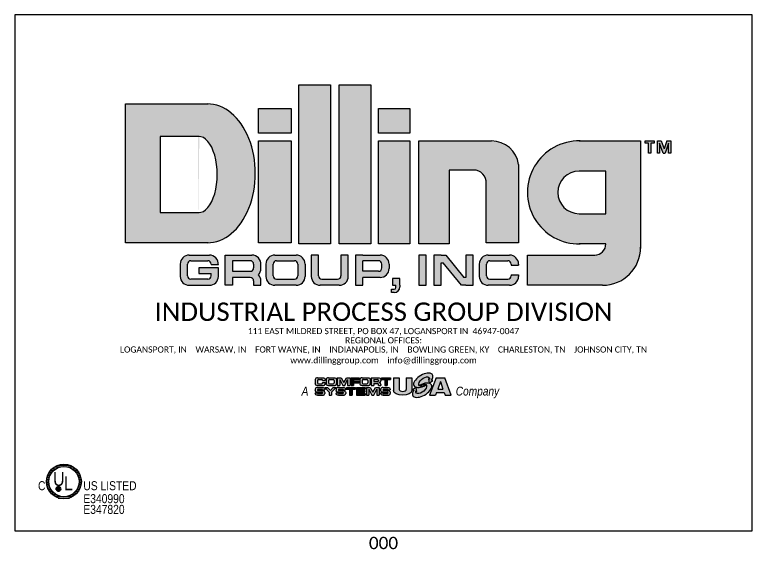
# Model space of a CAD drawing. Header units: inches. Extents: x 0 to 316, y -1 to 150.
# Drawn here: x 0 to 30, y -0.76 to 21 of the extents above; entities that cross this region are included whole.
import ezdxf
from ezdxf.enums import TextEntityAlignment as Align

# ---------------------------------------------------------------- set-up
doc = ezdxf.new("R2010")
doc.units = ezdxf.units.IN
doc.header["$MEASUREMENT"] = 0
doc.styles.add('ARIAL NARROW', font='ARIALNI.TTF')
doc.styles.add('Calibri', font='calibri.ttf')
doc.styles.add('Swiss', font='swissck.ttf')

# ---------------------------------------------------------------- blocks, each defined once
blk = doc.blocks.new('UL')
at = {"linetype": 'Continuous'}
h = blk.add_hatch(dxfattribs=at)
h.set_pattern_fill('LINE', color=256, scale=100, style=0)
h.set_pattern_definition([(0, (-735.5219296282087, -778.8764828174169), (0, 12.5), [])])
edge = h.paths.add_edge_path()
edge.add_arc((-576.1469296282087, -757.0014828174169), 12.59727773171648, 0, 360)
edge = h.paths.add_edge_path(flags=17)
edge.add_arc((-576.1469296282087, -757.0014828174169), 10.9375, 0, 360)
h = blk.add_hatch(dxfattribs=at)
h.set_pattern_fill('LINE', color=256, scale=10, style=0)
h.set_pattern_definition([(0, (-735.5219296282087, -778.8764828174169), (0, 1.25), [])])
edge = h.paths.add_edge_path()
edge.add_arc((-576.1469296282087, -757.0014828174169), 12.59727773171648, 0, 360)
edge = h.paths.add_edge_path(flags=17)
edge.add_arc((-576.1469296282087, -757.0014828174169), 10.9375, 0, 360)
h = blk.add_hatch(color=256, dxfattribs=at)
edge = h.paths.add_edge_path()
edge.add_arc((-576.1469296282087, -757.0014828174169), 12.59727773171648, 0, 360)
edge = h.paths.add_edge_path(flags=17)
edge.add_arc((-576.1469296282087, -757.0014828174169), 10.9375, 0, 360)
at = {"linetype": 'Continuous', "lineweight": 50}
for p, q in [((-580.7678482545737, -763.5769482166234), (-580.7678482545737, -761.0664848730505)), ((-580.7678482545737, -761.0664848730505), (-579.6930029935959, -761.0664848730505)), ((-580.7678482545737, -762.2545647876564), (-579.6930029935959, -762.2545647876564)), ((-579.9410426394081, -762.2545647876564), (-579.1865850356749, -763.4323127204709))]:
    blk.add_line(p, q, dxfattribs=at)
at = {"linetype": 'Continuous'}
for radius in [12.59727773171648, 10.9375]:
    blk.add_circle((-576.1469296282087, -757.0014828174169), radius, dxfattribs=at)
at = {"linetype": 'Continuous', "lineweight": 50}
blk.add_circle((-580.0838516971078, -762.3155369540666), 1.433528789118377, dxfattribs=at)
blk.add_arc((-579.6930029935959, -761.6605248303529), 0.5940399573031385, 270, 90, dxfattribs=at)
at = {"style": 'Swiss'}
for s, height, p in [('U', 10, (-583.9594296282087, -760.1264828174169)), ('C', 6.5, (-594.8969296282087, -763.2514828174169)), ('L', 10, (-576.1469296282087, -763.2514828174169)), ('US LISTED', 6.5, (-562.0844296282087, -763.2514828174169)), ('E340990', 6.5, (-562.0844296282087, -772.6264828174169)), ('E347820', 6.5, (-562.0844296282087, -780.3977886706019))]:
    blk.add_text(s, height=height, dxfattribs=at).set_placement(p)
blk = doc.blocks.new('DILLING LOGO')
h = blk.add_hatch(color=256)
h.dxf.hatch_style = 1
h.paths.add_polyline_path([(69.5, 40), (83.5, 40), (83.5, -31), (69.5, -31)])
h.paths.add_polyline_path([(51.5, 40), (65.5, 40), (65.5, -31), (51.5, -31)])
h = blk.add_hatch(color=256)
h.dxf.hatch_style = 1
edge = h.paths.add_edge_path()
edge.add_ellipse((10.75, 0.5), major_axis=(0, -31.00100804812643), ratio=0.6854615813463606, start_angle=360.4620527214238, end_angle=539.5379472785698)
edge.add_line((10.92136539533632, 31.5), (-10.5, 31.5))
edge.add_line((-10.5, 31.5), (-26, 31.5))
edge.add_line((-26, 31.5), (-26, -30.5))
edge.add_line((-26, -30.5), (-10.5, -30.5))
edge.add_line((-10.5, -30.5), (10.92136539533389, -30.50000000000004))
edge = h.paths.add_edge_path(flags=16)
edge.add_ellipse((6.75, 0), major_axis=(0, -17.0018381359193), ratio=0.4852416505819132, start_angle=360.84252426074005, end_angle=539.15747573926, ccw=False)
edge.add_ellipse((6.75, 0), major_axis=(0, -17.0018381359193), ratio=0.4852416505819132, start_angle=359.15747573926296, end_angle=360.84252426074005, ccw=False)
edge.add_line((6.628689587354042, -17), (-10.50000000000001, -17))
edge.add_line((-10.50000000000001, -17), (-10.5, 17))
edge.add_line((-10.5, 17), (6.628689587354511, 17))
edge.add_ellipse((6.75, 0), major_axis=(0, -17.0018381359193), ratio=0.4852416505819132, start_angle=539.15747573926, end_angle=540.8425242607401, ccw=False)
h = blk.add_hatch(color=256)
h.dxf.hatch_style = 1
h.paths.add_polyline_path([(48, 15), (33.5, 15), (33.5, -30.5), (48, -30.5)])
h.paths.add_polyline_path([(48, 18.5), (48, 29.5), (33.5, 29.5), (33.5, 18.5)])
h = blk.add_hatch(color=256)
h.dxf.hatch_style = 1
h.paths.add_polyline_path([(101, 15), (87, 15), (87, -31), (101, -31)])
h.paths.add_polyline_path([(87, 29.5), (87, 18.5), (101, 18.5), (101, 29.5)])
h = blk.add_hatch(color=256)
h.dxf.hatch_style = 1
h.paths.add_polyline_path([(118.5, 2), (129.4999999999932, 1.999999999999972, -0.4423698861202349), (135, -3.99999999999998), (135, -30.5), (149.5, -30.5), (149.5, 4.500000000000015, 0.3757351161049495), (137.5, 15), (118.5, 15), (105, 15), (105, -31), (118.5, -31)])
h.paths.add_polyline_path([(176.9999999999999, -31), (188.5, -31.00000000000003, -0.4142135623730933), (183.5, -36), (153.5, -36), (153.5, -49.5), (187, -49.5, 0.4142135623730956), (204, -32.5), (204, 15), (188.5, 15), (177.0000000000002, 15, 1.021975397419779)])
h.paths.add_polyline_path([(176.5, 1.499999999999998), (188.5, 1.499999999999972), (188.5, -17.50000000000002), (176.5, -17.5, -1)], flags=16)
h.paths.add_polyline_path([(206, 15), (206, 14), (207.5, 14), (207.5, 9.5), (208.5, 9.5), (208.5, 14), (210, 14), (210, 15)])
h.paths.add_polyline_path([(212.5, 14), (214, 9.5), (215, 9.5), (216.5, 14), (216.5, 9.5), (217.5, 9.5), (217.5, 15), (215.75, 15), (214.5, 11.5), (213.25, 15), (211.5, 15), (211.5, 9.5), (212.5, 9.5)])
h.paths.add_polyline_path([(136, -36, 0.4142135623730951), (132, -40), (132, -45.5, 0.4142135623730951), (136, -49.5), (145.5, -49.5, 0.4142135623730951), (149.5, -45.5), (149.5, -44.75), (146.25, -44.75), (146.25, -45.25, -0.4142135623730951), (144.75, -46.75), (136.75, -46.75, -0.4142135623730951), (135.25, -45.25), (135.25, -40, -0.4142135623730951), (136.75, -38.5), (144.75, -38.5, -0.4142135623730951), (146.25, -40), (146.25, -40.5), (149.5, -40.5), (149.5, -40, 0.4142135623730951), (145.5, -36)])
h.paths.add_polyline_path([(129.25, -36), (126, -36), (126, -46), (125.139534883721, -46), (117, -36), (115, -36), (111.75, -36), (111.75, -49.5), (115, -49.5), (115, -39.5), (115.825, -39.5), (124.075, -49.5), (126, -49.5), (129.25, -49.5)])
h.paths.add_polyline_path([(108.25, -36), (105, -36), (105, -49.5), (108.25, -49.5)])
h.paths.add_polyline_path([(93.25, -46.5), (93.25, -49.5), (94.75, -49.5), (94.75, -50.5, -0.4142135623730951), (94, -51.25), (92.75, -51.25), (92.75, -52.75), (94, -52.75, 0.4142135623730951), (96.5, -50.25), (96.5, -49.5), (96.5, -46.5)])
h.paths.add_polyline_path([(91.75, -42), (91.75, -40, 0.4142135623730951), (87.75, -36), (80, -36), (76.75, -36), (76.75, -49.5), (80, -49.5), (80, -46), (87.75, -46, 0.4142135623730951)])
h.paths.add_polyline_path([(87, -43.25000000000001), (80, -43.25000000000001), (80, -38.5), (87, -38.5, -0.4142135623730951), (88.5, -40), (88.5, -41.75, -0.4142135623730965)], flags=16)
h.paths.add_polyline_path([(70.25, -45.25, -0.4142135623730951), (68.75, -46.75), (61.75, -46.75, -0.4142135623730951), (60.25, -45.25), (60.25, -36), (57, -36), (57, -45.5, 0.4142135623730951), (61, -49.5), (69.5, -49.5, 0.4142135623730951), (73.5, -45.5), (73.5, -36), (70.25, -36)])
h.paths.add_polyline_path([(54.25, -45.5), (54.25, -40, 0.4142135623730951), (50.25, -36), (40.75, -36, 0.4142135623730951), (36.75, -40), (36.75, -45.5, 0.4142135623730951), (40.75, -49.5), (50.25, -49.5, 0.4142135623730951)])
h.paths.add_polyline_path([(51, -45.25, -0.4142135623730951), (49.5, -46.75), (41.5, -46.75, -0.4142135623730951), (40, -45.25), (40, -40, -0.4142135623730951), (41.5, -38.5), (49.5, -38.5, -0.4142135623730951), (51, -40)], flags=16)
h.paths.add_polyline_path([(31.25000000000001, -47.50000000000001), (31.25, -49.5), (34.5, -49.5), (34.5, -47.5, 0.1918119602003124), (33.40473750965556, -44.75, 0.1918119602003125), (34.5, -42), (34.49999999999999, -40, 0.414213562373095), (30.49999999999999, -36), (21.75, -36), (18.5, -36), (18.5, -49.5), (21.75, -49.5), (21.75, -46), (29.75, -46, -0.4142135623730993)])
h.paths.add_polyline_path([(29.75, -43.25), (21.75, -43.25), (21.75, -38.5), (29.75, -38.5, -0.4142135623730951), (31.25, -40), (31.25, -41.75, -0.4142135623730951)], flags=16)
h.paths.add_polyline_path([(15.49999999999999, -45.49999999999999), (15.5, -41.75), (6.75, -41.75), (6.75, -44.25), (12.25, -44.25), (12.25, -45.25, -0.4142135623730951), (10.75, -46.75), (3.25, -46.75, -0.4142135623730951), (1.75, -45.25), (1.75, -40, -0.4142135623730951), (3.25, -38.5), (10.75, -38.5, -0.4142135623730951), (12.25, -40), (12.25, -40.25), (15.49217985566781, -40.25, 0.4326522445123464), (11.49999999999999, -36), (2.5, -36, 0.4142135623730951), (-1.5, -40), (-1.5, -45.5, 0.4142135623730951), (2.5, -49.5), (11.5, -49.5, 0.4142135623730945)])
for p, q in [((214, 9.5), (212.5, 14)), ((213.25, 15), (214.5, 11.5)), ((215.75, 15), (214.5, 11.5)), ((216.5, 14), (215, 9.5)), ((214, 9.5), (215, 9.5)), ((2.5, -36), (11.5, -36)), ((40.75, -36), (50.25, -36)), ((80, -36), (87.75, -36)), ((115, -36), (117, -36)), ((117, -36), (125.139534883721, -46)), ((136, -36), (145.5, -36)), ((41.5, -38.5), (49.5, -38.5)), ((87, -38.5), (80, -38.5)), ((115, -39.5), (115.825, -39.5)), ((124.075, -49.5), (115.825, -39.5)), ((136.75, -38.5), (144.75, -38.5)), ((-1.5, -40), (-1.5, -45.5)), ((1.75, -45.25), (1.75, -40)), ((36.75, -40), (36.75, -45.5)), ((40, -45.25), (40, -40)), ((51, -40), (51, -45.25)), ((54.25, -40), (54.25, -45.5)), ((88.5, -41.75), (88.5, -40)), ((91.75, -40), (91.75, -42)), ((132, -40), (132, -45.5)), ((135.25, -45.25), (135.25, -40)), ((146.25, -40), (146.25, -40.5)), ((146.25, -40.5), (149.5, -40.5)), ((149.5, -40), (149.5, -40.5)), ((12.25, -45.25), (12.25, -44.25)), ((87, -43.25), (80, -43.25)), ((87.75, -46), (80, -46)), ((126, -46), (125.1395348837209, -46)), ((146.25, -44.75), (149.5, -44.75)), ((146.25, -44.75), (146.25, -45.25)), ((149.5, -44.75), (149.5, -45.5)), ((41.5, -46.75), (49.5, -46.75)), ((61.75, -46.75), (68.75, -46.75)), ((136.75, -46.75), (144.75, -46.75)), ((2.5, -49.5), (11.5, -49.5)), ((50.25, -49.5), (40.75, -49.5)), ((69.5, -49.5), (61, -49.5)), ((126, -49.5), (124.075, -49.5)), ((145.5, -49.5), (136, -49.5))]:
    blk.add_line(p, q)
for points in [[(51.5, 40), (65.5, 40), (65.5, -31), (51.5, -31)], [(69.5, 40), (83.5, 40), (83.5, -31), (69.5, -31)], [(33.5, 29.5), (48, 29.5), (48, 18.5), (33.5, 18.5)], [(87, 29.5), (101, 29.5), (101, 18.5), (87, 18.5)], [(33.5, 15), (48, 15), (48, -30.5), (33.5, -30.5)], [(87, 15), (101, 15), (101, -31), (87, -31)], [(108.25, -49.5), (108.25, -36), (105, -36), (105, -49.5)]]:
    blk.add_lwpolyline(points, close=True)
for points in [[(-10.5, -30.5), (-26, -30.5), (-26, 31.5), (-10.5, 31.5)], [(-10.5, 31.5), (10.92136539533637, 31.5)], [(6.871310412645428, 17), (-10.5, 17)], [(-10.5, 17), (-10.5, -17)], [(118.5, 2), (118.5, -31), (105, -31), (105, 15), (118.5, 15)], [(118.5, 15), (137.5, 15)], [(176.5, 15), (188.5, 15)], [(188.5, 15), (204, 15), (204, -33)], [(207.5, 14), (206, 14), (206, 15), (210, 15), (210, 14), (208.5, 14)], [(208.5, 14), (208.5, 9.5), (207.5, 9.5), (207.5, 14)], [(212.5, 14), (212.5, 9.5), (211.5, 9.5), (211.5, 15), (213.25, 15)], [(215.75, 15), (217.5, 15), (217.5, 9.5), (216.5, 9.5), (216.5, 14)], [(149.5, 4.5), (149.5, -30.5), (135, -30.5), (135, -2.999999999999915)], [(129.5454545454586, 1.999999999999972), (118.5, 2)], [(188.5, 1.499999999999972), (176.5, 1.5)], [(188.5, -17.50000000000003), (188.5, 1.499999999999972)], [(-10.5, -17), (6.871310412644988, -17)], [(176.5, -17.5), (188.5, -17.50000000000003)], [(10.9213653953349, -30.50000000000003), (-10.5, -30.5)], [(188.5, -31.00000000000003), (176.5, -31)], [(21.75, -46), (21.75, -49.5), (18.5, -49.5), (18.5, -36), (21.75, -36)], [(21.75, -36), (30.5, -36)], [(60.25, -45.25), (60.25, -36), (57, -36), (57, -45.5)], [(73.5, -45.5), (73.5, -36), (70.25, -36), (70.25, -45.25)], [(80, -36), (76.75, -36), (76.75, -49.5), (80, -49.5), (80, -46)], [(115, -36), (111.75, -36), (111.75, -49.5), (115, -49.5), (115, -39.5)], [(126, -49.5), (129.25, -49.5), (129.25, -36), (126, -36), (126, -46)], [(187, -49.50000000000003), (153.5, -49.5), (153.5, -36), (183.5, -36.00000000000003)], [(3.25, -38.5), (10.75, -38.5)], [(21.75, -38.5), (21.75, -43.25)], [(29.75, -38.5), (21.75, -38.5)], [(80, -43.25), (80, -38.5)], [(15.5, -45.5), (15.5, -41.75), (6.75, -41.75), (6.75, -44.25), (12.25, -44.25)], [(12.25, -40), (12.25, -40.25), (15.5, -40.25), (15.5, -40)], [(31.25, -40), (31.25, -41.75)], [(34.5, -42), (34.5, -40)], [(21.75, -43.25), (29.75, -43.25)], [(29.75, -46), (21.75, -46)], [(57, -45.75), (57.00782014433217, -45.75)], [(10.75, -46.75), (3.25, -46.75)], [(31.25, -47.5), (31.25, -49.5), (34.5, -49.5), (34.5, -47.5)], [(96.5, -49.5), (96.5, -46.5), (93.25, -46.5), (93.25, -49.5), (94.75, -49.5)], [(94, -52.75), (92.75, -52.75), (92.75, -51.25), (94, -51.25)], [(94.75, -50.5), (94.75, -49.5)], [(96.5, -49.5), (96.5, -50.25)]]:
    blk.add_lwpolyline(points)
for centre, radius, start, end in [((137.5, 2.892857142857139), 12.10714285714286, 7.628149668580797, 90), ((176.5, -8), 23.00543414065468, 88.75463573323174, 271.2453642667683), ((129.5227272727273, -3.5), 5.500046956974606, 354.7841360840947, 90.236758071907), ((176.5, -8), 9.5, 90, 270), ((183.5, -31), 5, 270, 0), ((187, -32.5), 17, 270, 0), ((2.5, -40), 4, 90, 180), ((11.5, -40), 4, 356.4166783015281, 90), ((30.5, -40), 4, 356.4166783015281, 90), ((40.75, -40), 4, 90, 180), ((50.25, -40), 4, 0, 90), ((87.75, -40), 4, 0, 90), ((136, -40), 4, 90, 180), ((145.5, -40), 4, 0, 90), ((3.25, -40), 1.5, 90, 180), ((10.75, -40), 1.5, 0, 90), ((29.75, -40), 1.5, 0, 90), ((41.5, -40), 1.5, 90, 180), ((49.5, -40), 1.5, 0, 90), ((87, -40), 1.5, 0, 90), ((136.75, -40), 1.5, 90, 180), ((144.75, -40), 1.5, 0, 90), ((29.75, -41.75), 1.5, 270, 0), ((30.5, -42), 4, 316.5674634422102, 0), ((87, -41.75), 1.5, 270, 0), ((87.75, -42), 4, 270, 0), ((2.5, -45.5), 4, 180, 270), ((3.25, -45.25), 1.5, 180, 270), ((10.75, -45.25), 1.5, 270, 0), ((11.5, -45.5), 4, 270, 0), ((29.75, -47.5), 1.5, 0, 90), ((30.5, -47.5), 4, 0, 43.43253655778979), ((40.75, -45.5), 4, 180, 270), ((41.5, -45.25), 1.5, 180, 270), ((49.5, -45.25), 1.5, 270, 0), ((50.25, -45.5), 4, 270, 0), ((61, -45.5), 4, 180, 270), ((61.75, -45.25), 1.5, 180, 270), ((68.75, -45.25), 1.5, 270, 0), ((69.5, -45.5), 4, 270, 0), ((136, -45.5), 4, 180, 270), ((136.75, -45.25), 1.5, 180, 270), ((144.75, -45.25), 1.5, 270, 0), ((145.5, -45.5), 4, 270, 0), ((94, -50.25), 2.5, 270, 0), ((94, -50.5), 0.75, 270, 0)]:
    blk.add_arc(centre, radius, start, end)
for centre, major_axis, ratio, start_param, end_param in [((10.75, 0.5), (0, -31.00100804812643), 0.6854615813463606, 6.275120965872898, 9.432842302076136), ((6.75, 0), (0, -17.0018381359193), 0.4852416505819132, 6.268480484801794, 9.439482783147225)]:
    blk.add_ellipse(centre, major_axis=major_axis, ratio=ratio, start_param=start_param, end_param=end_param)
blk = doc.blocks.new('CSUSA')
h = blk.add_hatch(color=172)
h.dxf.hatch_style = 1
edge = h.paths.add_edge_path()
edge.add_line((181.5, 27.625), (179.4006102965469, 27.9810927598967))
edge.add_ellipse((167.0340647808728, 27.96044036709494), major_axis=(14.18757642551414, 8.427121706457452), ratio=0.4993851779144654, start_angle=310.1627734496016, end_angle=626.6159272356439)
edge.add_line((170.3976294825459, 20.39028585363079), (170.1516101334263, 20.83378807874862))
edge.add_ellipse((168.375, 25.875), major_axis=(7.609592697208051, 6.019528551522788), ratio=0.5296205484223616, start_angle=-30.52743072646109, end_angle=259.7037812085569, ccw=False)
edge.add_line((176.5491779118593, 29.01299639067593), (174.75, 30))
edge.add_line((174.75, 30), (176, 23.625))
edge.add_line((176, 23.625), (181.5, 27.625))
h = blk.add_hatch(color=256)
h.dxf.hatch_style = 1
edge = h.paths.add_edge_path()
edge.add_ellipse((6, 22.5), major_axis=(-3.75, 0), ratio=0.7333333333333333, start_angle=0, end_angle=90, ccw=False)
edge.add_line((2.25, 22.5), (2.25, 29))
edge.add_ellipse((6, 29), major_axis=(-3.75, 0), ratio=0.7333333333333333, start_angle=270, end_angle=360, ccw=False)
edge.add_line((6, 31.75), (13.625, 31.75))
edge.add_ellipse((13.625, 29), major_axis=(3.75, 0), ratio=0.7333333333333333, start_angle=0, end_angle=90, ccw=False)
edge.add_line((17.375, 29), (17.375, 27.375))
edge.add_line((17.375, 27.375), (13.625, 27.375))
edge.add_line((13.625, 27.375), (13.625, 27.625))
edge.add_ellipse((12.25, 27.625), major_axis=(-2.189907251851203e-15, 1.375), ratio=1, start_angle=270, end_angle=360)
edge.add_line((12.25, 29), (7.375, 29))
edge.add_ellipse((7.375, 27.625), major_axis=(-1.375, 0), ratio=1, start_angle=270, end_angle=360)
edge.add_line((6, 27.625), (6, 23.875))
edge.add_ellipse((7.375, 23.875), major_axis=(-8.419446744138054e-17, -1.375), ratio=1, start_angle=270, end_angle=360)
edge.add_line((7.374999999999999, 22.5), (12.25, 22.5))
edge.add_ellipse((12.25, 23.875), major_axis=(1.375, -1.683889348827611e-16), ratio=1, start_angle=270, end_angle=360)
edge.add_line((13.625, 23.875), (13.625, 24.5))
edge.add_line((13.625, 24.5), (17.375, 24.5))
edge.add_line((17.375, 24.5), (17.375, 22.5))
edge.add_ellipse((13.625, 22.5), major_axis=(3.75, -4.592425496802575e-16), ratio=0.7333333333333333, start_angle=270, end_angle=360, ccw=False)
edge.add_line((13.625, 19.75), (6, 19.75))
h = blk.add_hatch(color=256)
h.dxf.hatch_style = 1
edge = h.paths.add_edge_path()
edge.add_ellipse((22.5, 22.5), major_axis=(-3.75, 0), ratio=0.7333333333333333, start_angle=0, end_angle=90, ccw=False)
edge.add_line((18.75, 22.5), (18.75, 29))
edge.add_ellipse((22.5, 29), major_axis=(-3.75, 0), ratio=0.7333333333333333, start_angle=270, end_angle=360, ccw=False)
edge.add_line((22.5, 31.75), (31.00099456249399, 31.75))
edge.add_ellipse((31.00099456249399, 29), major_axis=(3.75, -9.244463733058732e-32), ratio=0.7333333333333333, start_angle=1.3196161868414151, end_angle=90, ccw=False)
edge.add_line((34.75, 29.06333143069392), (34.75, 22.5))
edge.add_ellipse((31, 22.5), major_axis=(3.75, -4.592425496802575e-16), ratio=0.7333333333333333, start_angle=270, end_angle=360, ccw=False)
edge.add_line((31, 19.75), (22.5, 19.75))
edge = h.paths.add_edge_path(flags=16)
edge.add_ellipse((23.875, 23.875), major_axis=(-8.419446744138054e-17, -1.375), ratio=1, start_angle=270, end_angle=360)
edge.add_line((23.875, 22.5), (29.625, 22.5))
edge.add_ellipse((29.625, 23.875), major_axis=(1.375, -1.683889348827611e-16), ratio=1, start_angle=270, end_angle=360)
edge.add_line((31, 23.875), (31, 27.625))
edge.add_ellipse((29.625, 27.625), major_axis=(-2.189907251851203e-15, 1.375), ratio=1, start_angle=270, end_angle=360)
edge.add_line((29.625, 29), (23.875, 29))
edge.add_ellipse((23.875, 27.625), major_axis=(-1.375, 0), ratio=1, start_angle=270, end_angle=360)
edge.add_line((22.5, 27.625), (22.5, 23.875))
h = blk.add_hatch(color=256)
h.dxf.hatch_style = 1
h.paths.add_polyline_path([(47.25, 19.75), (51.75, 29), (51.75, 19.75), (55.5, 19.75), (55.5, 31.75), (49.75, 31.75), (45.75, 24.5), (41.75, 31.75), (36, 31.75), (36, 19.75), (39.75, 19.75), (39.75, 29), (44.25, 19.75)])
h = blk.add_hatch(color=256)
h.dxf.hatch_style = 1
h.paths.add_polyline_path([(60.75, 26.75), (68.75, 26.75), (68.75, 24), (60.75, 24), (60.75, 19.75), (57, 19.75), (57, 31.75), (69.25, 31.75), (69.25, 29), (60.75, 29)])
h = blk.add_hatch(color=256)
h.dxf.hatch_style = 1
edge = h.paths.add_edge_path()
edge.add_ellipse((74, 22.5), major_axis=(-3.75, 0), ratio=0.7333333333333333, start_angle=0, end_angle=90, ccw=False)
edge.add_line((70.25, 22.5), (70.25, 29))
edge.add_ellipse((74, 29), major_axis=(-3.75, 0), ratio=0.7333333333333333, start_angle=270, end_angle=360, ccw=False)
edge.add_line((74, 31.75), (82.50099456249399, 31.75))
edge.add_ellipse((82.50099456249399, 29), major_axis=(3.75, -9.244463733058732e-32), ratio=0.7333333333333333, start_angle=1.3196161868414151, end_angle=90, ccw=False)
edge.add_line((86.25, 29.06333143069392), (86.25, 22.5))
edge.add_ellipse((82.5, 22.5), major_axis=(3.75, -4.592425496802575e-16), ratio=0.7333333333333333, start_angle=270, end_angle=360, ccw=False)
edge.add_line((82.5, 19.75), (74, 19.75))
edge = h.paths.add_edge_path(flags=16)
edge.add_ellipse((75.375, 23.875), major_axis=(-8.419446744138054e-17, -1.375), ratio=1, start_angle=270, end_angle=360)
edge.add_line((75.375, 22.5), (81.125, 22.5))
edge.add_ellipse((81.125, 23.875), major_axis=(1.375, -1.683889348827611e-16), ratio=1, start_angle=270, end_angle=360)
edge.add_line((82.5, 23.875), (82.5, 27.625))
edge.add_ellipse((81.125, 27.625), major_axis=(-2.189907251851203e-15, 1.375), ratio=1, start_angle=270, end_angle=360)
edge.add_line((81.125, 29), (75.375, 29))
edge.add_ellipse((75.375, 27.625), major_axis=(-1.375, 0), ratio=1, start_angle=270, end_angle=360)
edge.add_line((74, 27.625), (74, 23.875))
h = blk.add_hatch(color=256)
h.dxf.hatch_style = 1
edge = h.paths.add_edge_path()
edge.add_ellipse((98.49999999999999, 27.25), major_axis=(3.75, -4.592425496802575e-16), ratio=0.7333333333333333, start_angle=294.5758650971354, end_angle=360)
edge.add_line((102.25, 27.25000000000029), (102.25, 29.06333143069392))
edge.add_ellipse((98.50099456249399, 29), major_axis=(3.75, -9.244463733058732e-32), ratio=0.7333333333333333, start_angle=1.319616186841331, end_angle=90)
edge.add_line((98.500994562494, 31.75), (87.75, 31.75))
edge.add_line((87.75, 31.75), (87.75, 19.75))
edge.add_line((87.75, 19.75), (91.5, 19.75))
edge.add_line((91.5, 19.75), (91.5, 23.125))
edge.add_line((91.5, 23.125), (97.125, 23.125))
edge.add_ellipse((97.12499999999999, 21.75), major_axis=(-2.189907251851203e-15, 1.375), ratio=1, start_angle=270, end_angle=360, ccw=False)
edge.add_line((98.49999999999999, 21.75), (98.5, 19.75))
edge.add_line((98.5, 19.75), (102.25, 19.75))
edge.add_line((102.25, 19.75), (102.25, 21.74999999999991))
edge.add_ellipse((100, 20.99999999999999), major_axis=(-0.02855218918834772, 3.750071569925276), ratio=0.6133006550498834, start_angle=-78.73093416400707, end_angle=-0.7112573229618706)
edge = h.paths.add_edge_path(flags=16)
edge.add_ellipse((97.125, 27.25), major_axis=(1.375, -1.683889348827611e-16), ratio=1, start_angle=270, end_angle=360, ccw=False)
edge.add_line((97.12499999999994, 25.875), (91.5, 25.875))
edge.add_line((91.5, 25.875), (91.5, 29))
edge.add_line((91.5, 29), (97.125, 29))
edge.add_ellipse((97.125, 27.625), major_axis=(-2.189907251851203e-15, 1.375), ratio=1, start_angle=270, end_angle=360, ccw=False)
edge.add_line((98.5, 27.62500000000001), (98.5, 27.25))
h = blk.add_hatch(color=256)
h.dxf.hatch_style = 1
h.paths.add_polyline_path([(108.25, 19.75), (112, 19.75), (112, 29), (117, 29), (117, 31.75), (103.25, 31.75), (103.25, 29), (108.25, 29)])
h = blk.add_hatch(color=256)
h.dxf.hatch_style = 1
edge = h.paths.add_edge_path()
edge.add_ellipse((135.6875, 12.375), major_axis=(-13.9375, 0), ratio=0.5291479820627802, start_angle=0, end_angle=180, ccw=False)
edge.add_line((121.75, 12.375), (121.75, 31.75))
edge.add_line((121.75, 31.75), (130.25, 31.75))
edge.add_line((130.25, 31.75), (130.25, 14))
edge.add_ellipse((135.6875, 14), major_axis=(-5.4375, 0), ratio=0.5517241379310345, start_angle=0, end_angle=180)
edge.add_line((141.125, 14), (141.125, 31.75))
edge.add_line((141.125, 31.75), (149.625, 31.75))
edge.add_line((149.625, 31.75), (149.625, 12.375))
h = blk.add_hatch(color=12)
h.dxf.hatch_style = 1
edge = h.paths.add_edge_path()
edge.add_line((161.9309223780967, 19.9237010706037), (161.6865397122565, 20.36810725469952))
edge.add_ellipse((165.0221734908801, 12.7856040957837), major_axis=(-14.21854736758644, -8.374760643800611), ratio=0.4993851779144654, start_angle=310.1627734496016, end_angle=626.6159272356439, ccw=False)
edge.add_line((152.6556358751448, 12.81054224271812), (150.5575732065751, 13.17437217465038))
edge.add_line((150.5575732065751, 13.17437217465038), (156.072282196612, 17.15406874037069))
edge.add_line((156.072282196612, 17.15406874037069), (157.2987716825522, 10.77450382253513))
edge.add_line((157.2987716825522, 10.77450382253513), (155.5032446759498, 11.76813355835359))
edge.add_ellipse((163.6889355504412, 14.87597377141024), major_axis=(-7.631732527940418, -5.991434187402577), ratio=0.5296205484223616, start_angle=-30.52743072646108, end_angle=259.703781208557)
h = blk.add_hatch(color=256)
h.dxf.hatch_style = 1
h.paths.add_polyline_path([(198.7213855421687, 9.5), (200.2936746987952, 5), (209.5, 5), (199.625, 31.75), (186.375, 31.75), (176.5, 5), (185.75, 5), (187.312874251497, 9.5)])
h.paths.add_polyline_path([(193, 25.875), (196.9743975903615, 14.5), (189.0494011976048, 14.5)], flags=16)
h = blk.add_hatch(color=256)
h.dxf.hatch_style = 1
edge = h.paths.add_edge_path()
edge.add_ellipse((13.25, 9.5), major_axis=(3.75, 0), ratio=0.7333333333333333, start_angle=0, end_angle=5.215908570454144)
edge.add_ellipse((13.25, 9.5), major_axis=(3.75, 0), ratio=0.7333333333333333, start_angle=5.215908570454144, end_angle=90)
edge.add_line((13.24999999999999, 12.25), (6.625, 12.25))
edge.add_arc((6.625, 12.875), 0.625, 180, 270, ccw=False)
edge.add_line((6, 12.875), (6, 13.625))
edge.add_arc((6.625, 13.625), 0.625, 90, 180, ccw=False)
edge.add_line((6.625, 14.25), (12.625, 14.25))
edge.add_arc((12.625, 13.625), 0.625, 2.8421709430404007e-13, 90, ccw=False)
edge.add_line((13.25, 13.625), (13.25, 13.375))
edge.add_line((13.25, 13.375), (16.75, 13.375))
edge.add_line((16.75, 13.375), (16.75, 14.25))
edge.add_ellipse((13, 14.25), major_axis=(3.75, 0), ratio=0.7333333333333333, start_angle=0, end_angle=86.17744627072567)
edge.add_ellipse((13, 14.25), major_axis=(3.75, 0), ratio=0.7333333333333333, start_angle=86.17744627072567, end_angle=90)
edge.add_line((12.99999999999989, 17), (5.999999999999991, 17))
edge.add_ellipse((6, 14.25), major_axis=(-3.75, 0), ratio=0.7333333333333333, start_angle=270, end_angle=360)
edge.add_line((2.25, 14.25), (2.25, 12.5))
edge.add_ellipse((6, 12.5), major_axis=(-3.75, 0), ratio=0.7333333333333333, start_angle=0, end_angle=5.215908570454144)
edge.add_ellipse((6, 12.5), major_axis=(-3.75, 0), ratio=0.7333333333333333, start_angle=5.215908570454144, end_angle=90)
edge.add_line((6, 9.75), (12.625, 9.75))
edge.add_arc((12.625, 9.125), 0.625, 0, 90, ccw=False)
edge.add_line((13.25, 9.125), (13.25, 8.375000000000002))
edge.add_arc((12.625, 8.375), 0.6250000000000001, -90, 1.1368683772161603e-13, ccw=False)
edge.add_line((12.625, 7.75), (6.625, 7.75))
edge.add_arc((6.625, 8.375), 0.625, 180, 270, ccw=False)
edge.add_line((6, 8.375), (6, 9))
edge.add_line((6, 9), (2.25, 9))
edge.add_line((2.25, 9), (2.25, 7.750000000000028))
edge.add_ellipse((6, 7.75), major_axis=(-3.75, 0), ratio=0.7333333333333333, start_angle=0, end_angle=90)
edge.add_line((6.000000000000011, 5), (13.25, 5))
edge.add_ellipse((13.25, 7.75), major_axis=(3.75, 0), ratio=0.7333333333333333, start_angle=270, end_angle=360)
edge.add_line((17, 7.75), (17, 9.5))
h = blk.add_hatch(color=256)
h.dxf.hatch_style = 1
h.paths.add_polyline_path([(25.375, 12.25000000000001), (29.79741379310344, 17), (34, 17), (27.25, 9.749999999999995), (27.25, 5), (23.5, 5), (23.5, 9.75), (17, 17), (21.11637931034483, 17)])
h = blk.add_hatch(color=256)
h.dxf.hatch_style = 1
edge = h.paths.add_edge_path()
edge.add_ellipse((44.75, 14.25), major_axis=(3.75, 0), ratio=0.7333333333333333, start_angle=0, end_angle=86.17744627072567)
edge.add_ellipse((44.75, 14.25), major_axis=(3.75, 0), ratio=0.7333333333333333, start_angle=86.17744627072567, end_angle=90)
edge.add_line((44.75, 17), (37.74999999999999, 17))
edge.add_ellipse((37.75, 14.25), major_axis=(-3.75, 0), ratio=0.7333333333333333, start_angle=270, end_angle=360)
edge.add_line((34, 14.25), (34, 12.5))
edge.add_ellipse((37.75, 12.5), major_axis=(-3.75, 0), ratio=0.7333333333333333, start_angle=0, end_angle=5.215908570454144)
edge.add_ellipse((37.75, 12.5), major_axis=(-3.75, 0), ratio=0.7333333333333333, start_angle=5.215908570454144, end_angle=90)
edge.add_line((37.75000000000001, 9.75), (44.375, 9.75))
edge.add_arc((44.375, 9.125), 0.625, 0, 90, ccw=False)
edge.add_line((45, 9.125), (45, 8.375))
edge.add_arc((44.375, 8.375), 0.625, -90, 0, ccw=False)
edge.add_line((44.375, 7.75), (38.375, 7.75))
edge.add_arc((38.375, 8.375), 0.625, 180, 270, ccw=False)
edge.add_line((37.75, 8.375), (37.75, 9))
edge.add_line((37.75, 9), (34, 9))
edge.add_line((34, 9), (34, 7.750000000000037))
edge.add_ellipse((37.75, 7.75), major_axis=(-3.75, 0), ratio=0.7333333333333333, start_angle=0, end_angle=90)
edge.add_line((37.75000000000004, 5), (44.99999999999999, 5))
edge.add_ellipse((45, 7.75), major_axis=(3.75, 0), ratio=0.7333333333333333, start_angle=270, end_angle=360)
edge.add_line((48.75, 7.749999999999988), (48.75, 9.499999999999986))
edge.add_ellipse((45, 9.5), major_axis=(3.75, 0), ratio=0.7333333333333333, start_angle=0, end_angle=5.215908570454144)
edge.add_ellipse((45, 9.5), major_axis=(3.75, 0), ratio=0.7333333333333333, start_angle=5.215908570454144, end_angle=90)
edge.add_line((45.00000000000001, 12.25), (38.375, 12.25))
edge.add_arc((38.375, 12.875), 0.625, 180, 270, ccw=False)
edge.add_line((37.75, 12.875), (37.75, 13.625))
edge.add_arc((38.375, 13.625), 0.625, 90, 180, ccw=False)
edge.add_line((38.375, 14.25), (44.375, 14.25))
edge.add_arc((44.375, 13.625), 0.625, 0, 90, ccw=False)
edge.add_line((45, 13.625), (45, 13.375))
edge.add_line((45, 13.375), (48.5, 13.375))
edge.add_line((48.5, 13.375), (48.5, 14.25))
h = blk.add_hatch(color=256)
h.dxf.hatch_style = 1
h.paths.add_polyline_path([(54.75, 5), (58.5, 5), (58.5, 14.25), (63.5, 14.25), (63.5, 17), (49.75, 17), (49.75, 14.25), (54.75, 14.25)])
h = blk.add_hatch(color=256)
h.dxf.hatch_style = 1
h.paths.add_polyline_path([(65.25, 5), (78.5, 5), (78.5, 7.75), (69, 7.75), (69, 9.75), (77.75, 9.75), (77.75, 12.25), (69, 12.25), (69, 14.25), (78.5, 14.25), (78.5, 17), (65.25, 17)])
h = blk.add_hatch(color=256)
h.dxf.hatch_style = 1
h.paths.add_polyline_path([(91.75, 5), (96.25, 14.25), (96.25, 5), (100, 5), (100, 17), (94.25, 17), (90.25, 9.75), (86.25, 17), (80.5, 17), (80.5, 5), (84.25, 5), (84.25, 14.25), (88.75, 5)])
h = blk.add_hatch(color=256)
h.dxf.hatch_style = 1
edge = h.paths.add_edge_path()
edge.add_ellipse((112.75, 14.25), major_axis=(3.75, 0), ratio=0.7333333333333333, start_angle=0, end_angle=86.17744627072567)
edge.add_ellipse((112.75, 14.25), major_axis=(3.75, 0), ratio=0.7333333333333333, start_angle=86.17744627072567, end_angle=90)
edge.add_line((112.75, 17), (105.75, 17))
edge.add_ellipse((105.75, 14.25), major_axis=(-3.75, 0), ratio=0.7333333333333333, start_angle=270, end_angle=360)
edge.add_line((102, 14.25), (102, 12.5))
edge.add_ellipse((105.75, 12.5), major_axis=(-3.75, 0), ratio=0.7333333333333333, start_angle=0, end_angle=5.215908570454094)
edge.add_ellipse((105.75, 12.5), major_axis=(-3.75, 0), ratio=0.7333333333333333, start_angle=5.215908570454094, end_angle=90)
edge.add_line((105.75, 9.75), (112.375, 9.75))
edge.add_arc((112.375, 9.125), 0.625, 0, 90, ccw=False)
edge.add_line((113, 9.125), (113, 8.375))
edge.add_arc((112.375, 8.375), 0.625, -90, 0, ccw=False)
edge.add_line((112.375, 7.75), (106.375, 7.75))
edge.add_arc((106.375, 8.375), 0.625, 180, 270, ccw=False)
edge.add_line((105.75, 8.375), (105.75, 9))
edge.add_line((105.75, 9), (102, 9))
edge.add_line((102, 9), (102, 7.75))
edge.add_ellipse((105.75, 7.75), major_axis=(-3.75, 0), ratio=0.7333333333333333, start_angle=0, end_angle=90)
edge.add_line((105.75, 5), (113, 5.000000000000002))
edge.add_ellipse((113, 7.75), major_axis=(3.75, 0), ratio=0.7333333333333333, start_angle=270, end_angle=360)
edge.add_line((116.75, 7.75), (116.75, 9.5))
edge.add_ellipse((113, 9.5), major_axis=(3.75, 0), ratio=0.7333333333333333, start_angle=0, end_angle=5.215908570454094)
edge.add_ellipse((113, 9.5), major_axis=(3.75, 0), ratio=0.7333333333333333, start_angle=5.215908570454094, end_angle=90)
edge.add_line((113, 12.25), (106.375, 12.25))
edge.add_arc((106.375, 12.875), 0.625, 180, 270, ccw=False)
edge.add_line((105.75, 12.875), (105.75, 13.625))
edge.add_arc((106.375, 13.625), 0.625, 90, 180, ccw=False)
edge.add_line((106.375, 14.25), (112.375, 14.25))
edge.add_arc((112.375, 13.625), 0.625, 0, 90, ccw=False)
edge.add_line((113, 13.625), (113, 13.375))
edge.add_line((113, 13.375), (116.5, 13.375))
edge.add_line((116.5, 13.375), (116.5, 14.25))
for p, q in [((2.25, 29), (2.25, 22.5)), ((6, 31.75), (13.625, 31.75)), ((6, 27.625), (6, 23.875)), ((7.375, 29), (12.25, 29)), ((7.374999999999999, 22.5), (12.25, 22.5)), ((13.625, 27.625), (13.625, 27.375)), ((13.625, 27.375), (17.375, 27.375)), ((13.625, 24.5), (17.375, 24.5)), ((13.625, 24.5), (13.625, 23.875)), ((17.375, 29), (17.375, 27.375)), ((17.375, 24.5), (17.375, 22.5)), ((18.75, 29), (18.75, 22.5)), ((22.5, 31.75), (31.00099456249399, 31.75)), ((22.5, 27.625), (22.5, 23.875)), ((23.875, 29), (29.625, 29)), ((23.875, 22.5), (29.625, 22.5)), ((31, 27.625), (31, 23.875)), ((34.75, 29.06333143069392), (34.75, 22.5)), ((36, 31.75), (36, 19.75)), ((36, 31.75), (41.75, 31.75)), ((39.75, 29), (39.75, 19.75)), ((39.75, 29), (44.25, 19.75)), ((41.75, 31.75), (45.75, 24.5)), ((45.75, 24.5), (49.75, 31.75)), ((47.25, 19.75), (51.75, 29)), ((49.75, 31.75), (55.5, 31.75)), ((51.75, 29), (51.75, 19.75)), ((55.5, 31.75), (55.5, 19.75)), ((57, 31.75), (69.25, 31.75)), ((57, 31.75), (57, 19.75)), ((60.75, 29), (69.25, 29)), ((60.75, 29), (60.75, 26.75)), ((60.75, 26.75), (68.75, 26.75)), ((60.75, 24), (68.75, 24)), ((60.75, 24), (60.75, 19.75)), ((68.75, 26.75), (68.75, 24)), ((69.25, 31.75), (69.25, 29)), ((70.25, 29), (70.25, 22.5)), ((74, 31.75), (82.50099456249399, 31.75)), ((74, 27.625), (74, 23.875)), ((75.375, 29), (81.125, 29)), ((75.375, 22.5), (81.125, 22.5)), ((82.5, 27.625), (82.5, 23.875)), ((86.25, 29.06333143069392), (86.25, 22.5)), ((87.75, 31.75), (87.75, 19.75)), ((87.75, 31.75), (98.50099456249399, 31.75)), ((91.5, 29), (97.125, 29)), ((91.5, 29), (91.5, 25.875)), ((91.5, 25.875), (97.125, 25.875)), ((91.5, 23.125), (97.12499999999999, 23.125)), ((91.5, 23.125), (91.5, 19.75)), ((98.5, 27.625), (98.5, 27.24999999999999)), ((102.25, 29.06333143069392), (102.25, 27.25)), ((103.25, 31.75), (103.25, 29)), ((103.25, 31.75), (117, 31.75)), ((103.25, 29), (108.25, 29)), ((108.25, 29), (108.25, 19.75)), ((112, 29), (112, 19.75)), ((112, 29), (117, 29)), ((117, 31.75), (117, 29)), ((121.75, 31.75), (130.25, 31.75)), ((121.75, 31.75), (121.75, 12.375)), ((130.25, 31.75), (130.25, 14)), ((141.125, 31.75), (141.125, 14)), ((141.125, 31.75), (149.625, 31.75)), ((149.625, 31.75), (149.625, 12.375)), ((176.5491779118593, 29.01299639067593), (174.75, 30)), ((174.75, 30), (176, 23.625)), ((176, 23.625), (181.5, 27.625)), ((186.375, 31.75), (176.5, 5)), ((181.5, 27.625), (179.4006102965469, 27.9810927598967)), ((186.375, 31.75), (199.625, 31.75)), ((193, 25.875), (189.0494011976048, 14.5)), ((193, 25.875), (196.9743975903615, 14.5)), ((209.5, 5), (199.625, 31.75)), ((2.25, 14.25), (2.25, 12.25)), ((2.25, 12.25), (2.265528017010231, 12.25)), ((6, 19.75), (13.625, 19.75)), ((6, 17), (13.25, 17)), ((6, 13.625), (6, 12.875)), ((6.625, 14.25), (12.625, 14.25)), ((6.625, 12.25), (13.25, 12.25)), ((13.25, 17), (13.25, 16.99388208363422)), ((13.25, 13.625), (13.25, 13.375)), ((13.25, 13.375), (16.75, 13.375)), ((16.75, 14.25), (16.75, 13.375)), ((23.5, 9.75), (17, 17)), ((17, 17), (21.11637931034484, 17)), ((25.375, 12.25), (21.11637931034483, 17)), ((22.5, 19.75), (31, 19.75)), ((25.375, 12.25000000000001), (29.79741379310344, 17)), ((27.25, 9.75), (34, 17)), ((29.79741379310344, 17), (34, 17)), ((34, 14.25), (34, 12.25)), ((34, 12.25), (34.01552801701023, 12.25)), ((36, 19.75), (39.75, 19.75)), ((37.75, 17), (45, 17)), ((37.75, 13.625), (37.75, 12.875)), ((38.375, 14.25), (44.375, 14.25)), ((38.375, 12.25), (45, 12.25)), ((44.25, 19.75), (47.25, 19.75)), ((45, 17), (45, 16.99388208363422)), ((45, 13.625), (45, 13.375)), ((45, 13.375), (48.5, 13.375)), ((48.5, 14.25), (48.5, 13.375)), ((49.75, 17), (49.75, 14.25)), ((49.75, 17), (63.5, 17)), ((49.75, 14.25), (54.75, 14.25)), ((51.75, 19.75), (55.5, 19.75)), ((54.75, 14.25), (54.75, 5)), ((57, 19.75), (60.75, 19.75)), ((58.5, 14.25), (58.5, 5)), ((58.5, 14.25), (63.5, 14.25)), ((63.5, 17), (63.5, 14.25)), ((65.25, 17), (65.25, 5)), ((65.25, 17), (78.5, 17)), ((69, 14.25), (78.5, 14.25)), ((69, 14.25), (69, 12.25)), ((69, 12.25), (77.75, 12.25)), ((74, 19.75), (82.5, 19.75)), ((77.75, 12.25), (77.75, 9.75)), ((78.5, 17), (78.5, 14.25)), ((80.5, 17), (80.5, 5)), ((80.5, 17), (86.25, 17)), ((84.25, 14.25), (88.75, 5)), ((84.25, 14.25), (84.25, 5)), ((86.25, 17), (90.25, 9.75)), ((87.75, 19.75), (91.5, 19.75)), ((90.25, 9.75), (94.25, 17)), ((91.75, 5), (96.25, 14.25)), ((94.25, 17), (100, 17)), ((96.25, 14.25), (96.25, 5)), ((98.5, 19.75), (98.49999999999999, 21.75)), ((98.5, 19.75), (102.25, 19.75)), ((100, 17), (100, 5)), ((102, 14.25), (102, 12.25)), ((102, 12.25), (102.0155280170102, 12.25)), ((102.25, 21.75), (102.25, 19.75)), ((105.75, 17), (113, 17)), ((105.75, 13.625), (105.75, 12.875)), ((106.375, 14.25), (112.375, 14.25)), ((106.375, 12.25), (113, 12.25)), ((108.25, 19.75), (112, 19.75)), ((113, 17), (113, 16.99388208363422)), ((113, 13.625), (113, 13.375)), ((113, 13.375), (116.5, 13.375)), ((116.5, 14.25), (116.5, 13.375)), ((156.072282196612, 17.15406874037069), (150.5575732065751, 13.17437217465038)), ((150.5575732065751, 13.17437217465038), (152.6556358751448, 12.81054224271812)), ((155.5032446759498, 11.76813355835359), (157.2987716825522, 10.77450382253513)), ((157.2987716825522, 10.77450382253513), (156.072282196612, 17.15406874037069)), ((161.9309223780967, 19.9237010706037), (161.6865397122565, 20.36810725469952)), ((170.1516101334263, 20.83378807874862), (170.3976294825459, 20.39028585363079)), ((189.0494011976048, 14.5), (196.9743975903615, 14.5)), ((2.25, 9), (2.25, 7.75)), ((2.25, 9), (6, 9)), ((6, 9.75), (12.625, 9.75)), ((6, 9), (6, 8.375)), ((6, 5), (13.25, 5)), ((6.625, 7.75), (12.625, 7.75)), ((13.25, 9.125), (13.25, 8.375)), ((16.98447198298977, 9.75), (17, 9.75)), ((17, 9.5), (17, 7.75)), ((23.5, 9.750000000000002), (23.5, 5)), ((23.5, 5), (27.25, 5)), ((27.25, 9.749999999999995), (27.25, 5)), ((34, 9), (34, 7.75)), ((34, 9), (37.75, 9)), ((37.75, 9.75), (44.375, 9.75)), ((37.75, 9), (37.75, 8.375)), ((37.75, 5), (45, 5)), ((38.375, 7.75), (44.375, 7.75)), ((45, 9.125), (45, 8.375)), ((48.73447198298977, 9.75), (48.75, 9.75)), ((48.75, 9.5), (48.75, 7.75)), ((54.75, 5), (58.5, 5)), ((65.25, 5), (78.5, 5)), ((69, 9.75), (77.75, 9.75)), ((69, 9.75), (69, 7.75)), ((69, 7.75), (78.5, 7.75)), ((78.5, 7.75), (78.5, 5)), ((80.5, 5), (84.25, 4.999999999999999)), ((88.75, 5), (91.75, 5)), ((96.25, 5), (100, 5)), ((102, 9), (102, 7.75)), ((102, 9), (105.75, 9)), ((105.75, 9.75), (112.375, 9.75)), ((105.75, 9), (105.75, 8.375)), ((105.75, 5), (113, 5)), ((106.375, 7.75), (112.375, 7.75)), ((113, 9.125), (113, 8.375)), ((116.7344719829898, 9.75), (116.75, 9.75)), ((116.75, 9.5), (116.75, 7.75)), ((176.5, 5), (185.75, 5)), ((187.312874251497, 9.5), (185.75, 5)), ((187.312874251497, 9.5), (198.7213855421687, 9.5)), ((198.7213855421687, 9.5), (200.2936746987952, 5)), ((200.2936746987952, 5), (209.5, 5))]:
    blk.add_line(p, q)
for centre, start, end in [((6.625, 13.625), 90, 180), ((6.625, 12.875), 180, 270), ((12.625, 13.625), 0, 90), ((38.375, 13.625), 90, 180), ((38.375, 12.875), 180, 270), ((44.375, 13.625), 0, 90), ((106.375, 13.625), 90, 180), ((106.375, 12.875), 180, 270), ((112.375, 13.625), 0, 90), ((6.625, 8.375), 180, 270), ((12.625, 9.125), 0, 90), ((12.625, 8.375), 270, 0), ((38.375, 8.375), 180, 270), ((44.375, 9.125), 0, 90), ((44.375, 8.375), 270, 0), ((106.375, 8.375), 180, 270), ((112.375, 9.125), 0, 90), ((112.375, 8.375), 270, 0)]:
    blk.add_arc(centre, 0.625, start, end)
for centre, major_axis, ratio, start_param, end_param in [((167.0340647808728, 27.96044036709494), (14.18757642551414, 8.427121706457452), 0.4993851779144654, 5.413361613812799, 10.9365110756992), ((6, 29), (-3.75, 0), 0.7333333333333333, 4.71238898038469, 6.283185307179586), ((7.375, 27.625), (-1.375, 0), 1, 4.71238898038469, 6.283185307179586), ((7.375, 23.875), (-8.419446744138054e-17, -1.375), 1, 4.71238898038469, 6.283185307179586), ((12.25, 27.625), (-2.189907251851203e-15, 1.375), 1, 4.71238898038469, 6.283185307179586), ((12.25, 23.875), (1.375, -1.683889348827611e-16), 1, 4.71238898038469, 6.283185307179586), ((13.625, 22.5), (3.75, -4.592425496802575e-16), 0.7333333333333333, 4.71238898038469, 6.283185307179586), ((22.5, 29), (-3.75, 0), 0.7333333333333333, 4.71238898038469, 6.283185307179586), ((23.875, 27.625), (-1.375, 0), 1, 4.71238898038469, 6.283185307179586), ((23.875, 23.875), (-8.419446744138054e-17, -1.375), 1, 4.71238898038469, 6.283185307179586), ((29.625, 27.625), (-2.189907251851203e-15, 1.375), 1, 4.71238898038469, 6.283185307179586), ((29.625, 23.875), (1.375, -1.683889348827611e-16), 1, 4.71238898038469, 6.283185307179586), ((31, 22.5), (3.75, -4.592425496802575e-16), 0.7333333333333333, 4.71238898038469, 6.283185307179586), ((74, 29), (-3.75, 0), 0.7333333333333333, 4.71238898038469, 6.283185307179586), ((75.375, 27.625), (-1.375, 0), 1, 4.71238898038469, 6.283185307179586), ((75.375, 23.875), (-8.419446744138054e-17, -1.375), 1, 4.71238898038469, 6.283185307179586), ((81.125, 27.625), (-2.189907251851203e-15, 1.375), 1, 4.71238898038469, 6.283185307179586), ((81.125, 23.875), (1.375, -1.683889348827611e-16), 1, 4.71238898038469, 6.283185307179586), ((82.5, 22.5), (3.75, -4.592425496802575e-16), 0.7333333333333333, 4.71238898038469, 6.283185307179586), ((97.125, 27.625), (-2.189907251851203e-15, 1.375), 1, 4.71238898038469, 6.283185307179586), ((97.125, 27.25), (1.375, -1.683889348827611e-16), 1, 4.71238898038469, 6.283185307179586), ((97.12499999999999, 21.75), (-2.189907251851203e-15, 1.375), 1, 4.71238898038469, 6.283185307179586), ((100, 20.99999999999999), (-0.02855218918834772, 3.750071569925276), 0.6133006550498834, -1.374114024332812, -0.01241378211460531), ((98.49999999999999, 27.25), (3.75, -4.592425496802575e-16), 0.7333333333333333, 5.141318742855658, 6.283185307179586), ((165.0221734908801, 12.7856040957837), (-14.21854736758644, -8.374760643800617), 0.4993851779144654, 5.413361613812799, 10.9365110756992), ((6, 14.25), (-3.75, 0), 0.7333333333333333, 4.71238898038469, 6.283185307179586), ((37.75, 14.25), (-3.75, 0), 0.7333333333333333, 4.71238898038469, 6.283185307179586), ((105.75, 14.25), (-3.75, 0), 0.7333333333333333, 4.71238898038469, 6.283185307179586), ((135.6875, 14), (-5.4375, 0), 0.5517241379310345, 0, 3.141592653589793), ((13.25, 7.75), (3.75, 0), 0.7333333333333333, 4.71238898038469, 6.283185307179586), ((45, 7.75), (3.75, 0), 0.7333333333333333, 4.71238898038469, 6.283185307179586), ((113, 7.75), (3.75, 0), 0.7333333333333333, 4.71238898038469, 6.283185307179586)]:
    blk.add_ellipse(centre, major_axis=major_axis, ratio=ratio, start_param=start_param, end_param=end_param)
at = {"extrusion": (0, 0, -1)}
for centre, major_axis, ratio, start_param, end_param in [((6, 22.5), (-3.75, 0), 0.7333333333333333, 4.71238898038469, 6.283185307179586), ((13.625, 29), (3.75, 0), 0.7333333333333333, 4.71238898038469, 6.283185307179586), ((22.5, 22.5), (-3.75, 0), 0.7333333333333333, 4.71238898038469, 6.283185307179586), ((31.00099456249399, 29), (3.75, -9.244463733058732e-32), 0.7333333333333333, 4.71238898038469, 6.260153659856592), ((74, 22.5), (-3.75, 0), 0.7333333333333333, 4.71238898038469, 6.283185307179586), ((82.50099456249399, 29), (3.75, -9.244463733058732e-32), 0.7333333333333333, 4.71238898038469, 6.260153659856592), ((98.50099456249399, 29), (3.75, -9.244463733058732e-32), 0.7333333333333333, 4.71238898038469, 6.260153659856592), ((168.375, 25.875), (7.609592697208048, 6.019528551522783), 0.5296205484223617, 1.750499245211288, 6.815989485530817), ((6, 12.5), (-3.75, 0), 0.7333333333333333, 4.71238898038469, 6.283185307179586), ((13, 14.25), (3.75, 0), 0.7333333333333333, 4.71238898038469, 6.283185307179586), ((13.25, 9.5), (3.75, 0), 0.7333333333333333, 4.71238898038469, 6.283185307179586), ((37.75, 12.5), (-3.75, 0), 0.7333333333333333, 4.71238898038469, 6.283185307179586), ((44.75, 14.25), (3.75, 0), 0.7333333333333333, 4.71238898038469, 6.283185307179586), ((45, 9.5), (3.75, 0), 0.7333333333333333, 4.71238898038469, 6.283185307179586), ((105.75, 12.5), (-3.75, 0), 0.7333333333333333, 4.71238898038469, 6.283185307179586), ((112.75, 14.25), (3.75, 0), 0.7333333333333333, 4.71238898038469, 6.283185307179586), ((113, 9.5), (3.75, 0), 0.7333333333333333, 4.71238898038469, 6.283185307179586), ((135.6875, 12.375), (-13.9375, 0), 0.5291479820627802, 3.141592653589793, 6.283185307179586), ((6, 7.75), (-3.75, 0), 0.7333333333333333, 4.71238898038469, 6.283185307179586), ((37.75, 7.75), (-3.75, 0), 0.7333333333333333, 4.71238898038469, 6.283185307179586), ((105.75, 7.75), (-3.75, 0), 0.7333333333333333, 4.71238898038469, 6.283185307179586)]:
    blk.add_ellipse(centre, major_axis=major_axis, ratio=ratio, start_param=start_param, end_param=end_param, dxfattribs=at)
at = {"extrusion": (0, 0, -0.9999999999999998)}
blk.add_ellipse((163.6889355504412, 14.87597377141024), major_axis=(-7.63173252794041, -5.991434187402571), ratio=0.5296205484223617, start_param=1.750499245211288, end_param=6.815989485530817, dxfattribs=at)

msp = doc.modelspace()

# ---------------------------------------------------------------- linework, layer by layer
at = {"ltscale": 0.25}
msp.add_lwpolyline([(0, 0), (30, 0), (30, 21), (0, 21)], close=True, dxfattribs=at)

# ---------------------------------------------------------------- block references
at = {"linetype": 'Continuous'}
for name, p, xscale, yscale, zscale in [('DILLING LOGO', (6.869249999999994, 14.4981875), 0.09112500000000001, 0.09112500000000001, 0.09112500000000001), ('CSUSA', (12.16079951831037, 5.376493862012563), 0.02669677734375, 0.02669677734375, 0.02669677734375)]:
    msp.add_blockref(name, p, dxfattribs=dict(at, xscale=xscale, yscale=yscale, zscale=zscale))
at = {"xscale": 0.05625000000000001, "yscale": 0.05625000000000001, "zscale": 0.05625000000000001}
msp.add_blockref('UL', (34.40826479158675, 44.58133340847971), dxfattribs=at)

# ---------------------------------------------------------------- texts
at = {"linetype": 'Continuous', "style": 'Calibri'}
for s, height, p in [('INDUSTRIAL PROCESS GROUP DIVISION', 0.75, (15, 8.912500000000001)), ('111 EAST MILDRED STREET, PO BOX 47, LOGANSPORT IN  46947-0047', 0.25, (15, 8.125)), ('REGIONAL OFFICES:', 0.25, (15, 7.75)), ('LOGANSPORT, IN    WARSAW, IN    FORT WAYNE, IN    INDIANAPOLIS, IN    BOWLING GREEN, KY    CHARLESTON, TN    JOHNSON CITY, TN', 0.25, (15, 7.375)), ('www.dillinggroup.com    info@dillinggroup.com', 0.25, (15, 6.9375))]:
    msp.add_text(s, height=height, dxfattribs=at).set_placement(p, align=Align.MIDDLE_CENTER)
at = {"style": 'ARIAL NARROW'}
for s, p in [('A', (11.6699413640135, 5.501078822950064)), ('Company', (17.94065181323224, 5.501078822950064))]:
    msp.add_text(s, height=0.36, dxfattribs=at).set_placement(p)
at = {"style": 'Calibri'}
msp.add_text('000', height=0.5, dxfattribs=at).set_placement((15, -0.5), align=Align.MIDDLE_CENTER)

doc.saveas('drawing.dxf')
